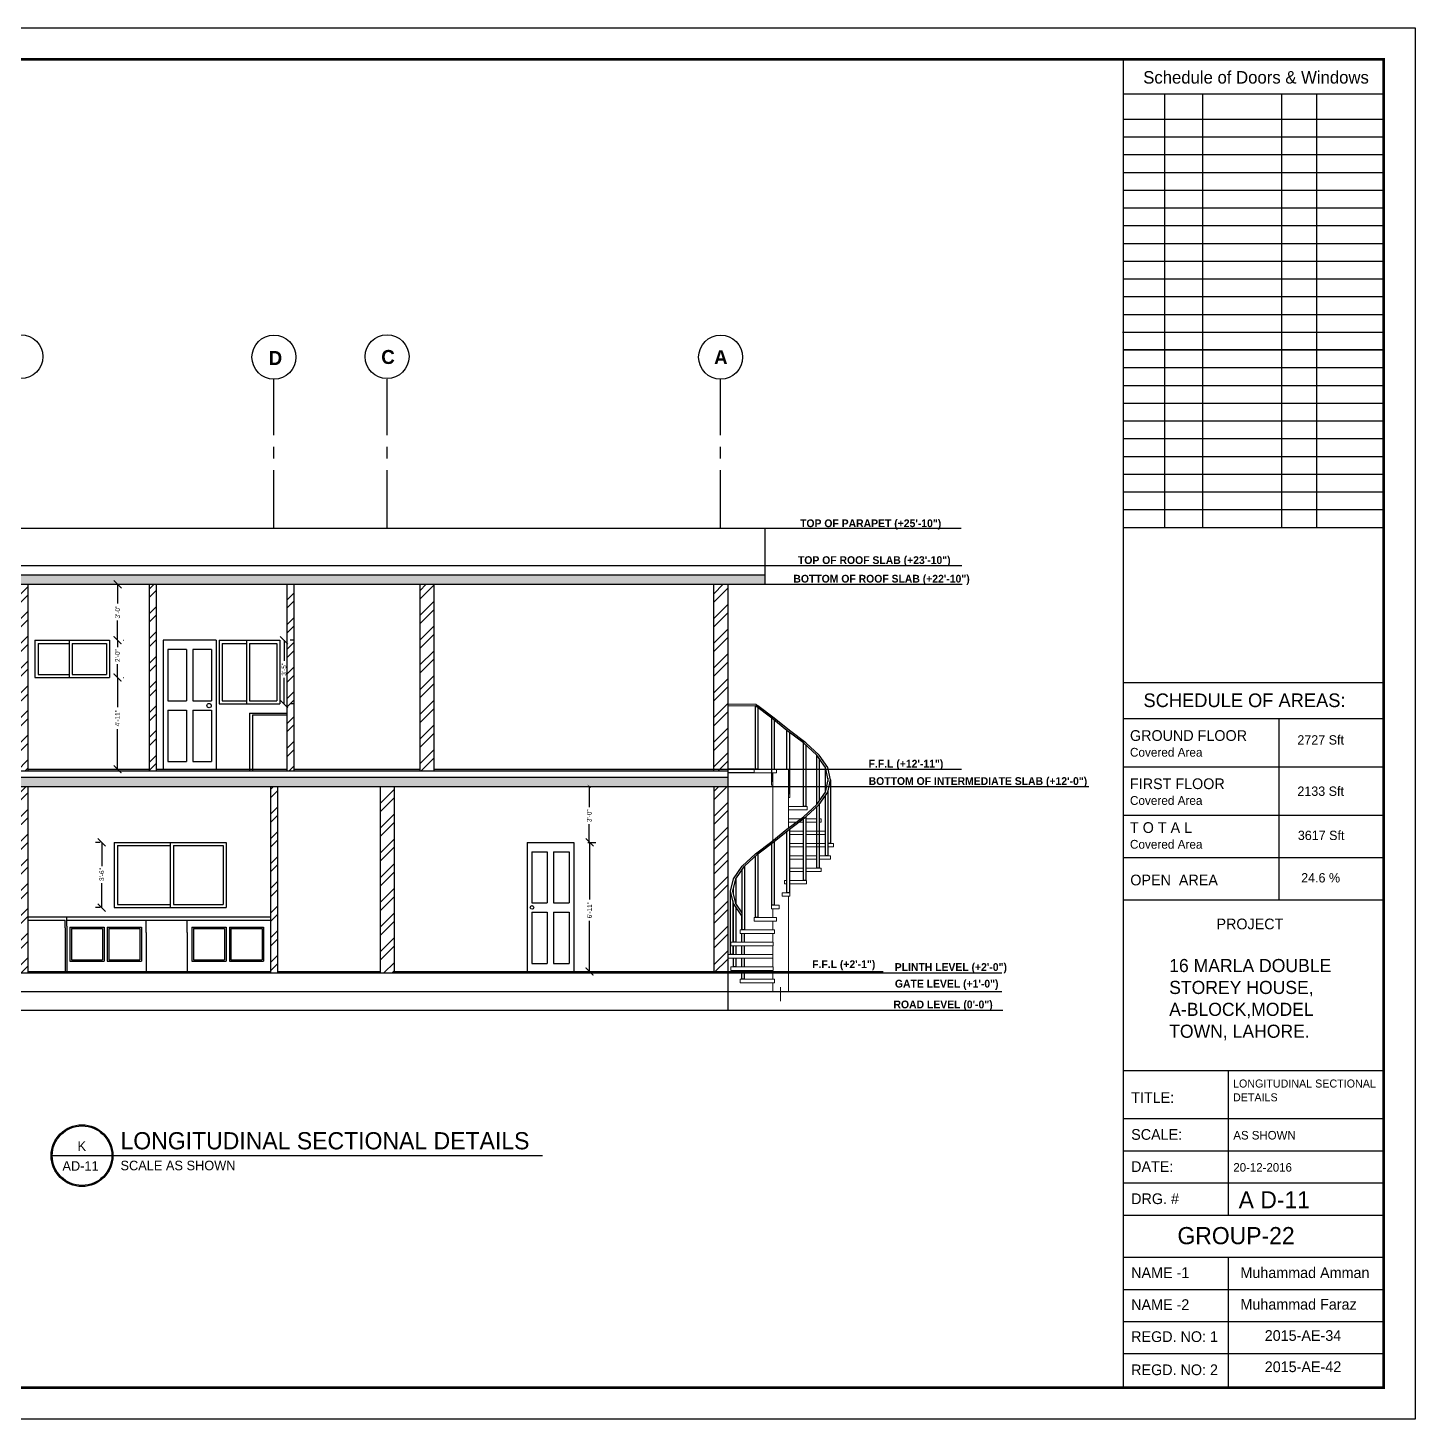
# Model space of a CAD drawing. Extents: x 10753 to 18704, y -5361 to 1140.
# Drawn here: x 13785 to 14677, y -4929 to -4034 of the extents above; entities that cross this region are included whole.
import ezdxf
from ezdxf.enums import TextEntityAlignment as Align

# ---------------------------------------------------------------- set-up
doc = ezdxf.new("R2010")
doc.units = 0
doc.header["$LTSCALE"] = 30
doc.header["$MEASUREMENT"] = 0
doc.header["$PDMODE"] = 3
doc.linetypes.add('CENTER', pattern=[2, 1.25, -0.25, 0.25, -0.25])
doc.layers.get('0').update_dxf_attribs({"linetype": 'CONTINUOUS'})
doc.layers.get('DEFPOINTS').update_dxf_attribs({"linetype": 'CONTINUOUS'})
for name, color, linetype in [('BLOCK', 7, 'CONTINUOUS'), ('DIM', 6, 'CONTINUOUS'), ('DOOR', 4, 'CONTINUOUS'), ('DW', 60, 'CONTINUOUS'), ('RAILING', 6, 'CONTINUOUS'), ('SEAL', 1, 'CONTINUOUS'), ('SLINE', 3, 'CONTINUOUS'), ('Walls Hatch', 51, 'CONTINUOUS'), ('WINDOW', 5, 'CONTINUOUS'), ('WL', 9, 'CONTINUOUS'), ('XL', 4, 'CENTER')]:
    doc.layers.add(name, color=color, linetype=linetype)
doc.layers.add('ELEVATION WALL', color=21, linetype='CONTINUOUS', lineweight=13)
doc.layers.add('STAIR', color=55, linetype='CONTINUOUS', lineweight=13)
doc.styles.add('EE', font='eurr____.ttf')
doc.styles.add('ROMAND', font='stylu.ttf', dxfattribs={"height": 2})
doc.styles.add('SEAL TEXT', font='stylu.ttf', dxfattribs={"height": 6})
doc.styles.add('SMALL-DIM', font='stylu.ttf', dxfattribs={"height": 2})
doc.styles.get("Standard").update_dxf_attribs({"font": 'stylu.ttf', "height": 3})
doc.styles.add('Work Dim', font='stylu.ttf', dxfattribs={"height": 4})
doc.dimstyles.new('D1', dxfattribs={"dimtxt": 6, "dimasz": 5, "dimexe": 1, "dimexo": 2, "dimgap": 1, "dimtad": 1, "dimdec": 4, "dimzin": 3, "dimdsep": 46, "dimlunit": 4, "dimtxsty": 'Standard', "dimcen": 3, "dimclrd": 7, "dimclre": 7, "dimclrt": 2, "dimadec": 0, "dimazin": 0, "dimtfac": 1, "dimtdec": 4, "dimtofl": 0, "dimtmove": 2, "dimatfit": 3, "dimfxl": 1, "dimfrac": 2, "dimtolj": 1, "dimtzin": 1, "dimarcsym": 0})
pattern_1 = [(50, (0, 0), (14.345204, -1.255043), [1.5, -16.5]), (355, (0, 0), (-2.775027, 15.043843), [1.2, -13.2]), (100.45144, (1.195, -0.105), (11.570177, 13.7888), [1.274804, -14.022842]), (46.1842, (0, 4), (21.344827, -3.310386), [2.25, -24.75]), (96.63564, (1.779, 3.724), (18.69324, 19.482372), [1.912207, -21.034275]), (351.18416, (0, 4), (18.69324, 19.482372), [1.8, -19.8]), (21, (2, 3), (11.938141, -8.052378), [1.5, -16.5]), (326, (2, 3), (4.866307, 14.503001), [1.2, -13.2]), (71.45144, (2.995, 2.329), (16.804448, 6.450623), [1.274804, -14.022842]), (37.5, (0, 0), (0.2431971, 6.657877), [0, -13.04, 0, -13.4, 0, -13.25]), (7.5, (0, 0), (5.2613907, 7.8882342), [0, -7.64, 0, -12.74, 0, -5.05]), (327.5, (-4.46, 0), (10.6764487, -0.4510974), [0, -5, 0, -15.6, 0, -20.7]), (317.5, (-6.46, 0), (11.6637234, 2.0020996), [0, -6.5, 0, -10.36, 0, -14.7])]

# ---------------------------------------------------------------- blocks, each defined once
blk = doc.blocks.new('_ArchTick')
at = {"color": 0, "linetype": 'ByBlock', "const_width": 0.15}
blk.add_lwpolyline([(-0.5, -0.5), (0.5, 0.5)], dxfattribs=at)
blk = doc.blocks.new('*D657')
at = {"layer": 'DEFPOINTS', "color": 0, "transparency": 16777216}
for p in [(13832.75, -4558.27), (13840.79, -4558.27), (13840.79, -4600.27)]:
    blk.add_point(p, dxfattribs=at)
at = {"layer": 'WINDOW', "color": 7, "lineweight": -2, "transparency": 16777216}
for p, q in [((13831.79, -4558.27), (13828.75, -4558.27)), ((13831.79, -4600.27), (13828.75, -4600.27))]:
    blk.add_line(p, q, dxfattribs=at)
at = {"layer": 'WINDOW', "color": 40, "lineweight": -2, "transparency": 16777216}
for p, q in [((13832.75, -4558.27), (13832.75, -4573.49)), ((13832.75, -4600.27), (13832.75, -4584.47))]:
    blk.add_line(p, q, dxfattribs=at)
at = {"layer": 'WINDOW', "color": 40, "lineweight": -2, "transparency": 16777216, "xscale": 5, "yscale": 5, "zscale": 5}
for p, rotation in [((13832.75, -4558.27), 90), ((13832.75, -4600.27), 270)]:
    blk.add_blockref('_ArchTick', p, dxfattribs=dict(at, rotation=rotation))
at = {"layer": 'WINDOW', "color": 40, "transparency": 16777216, "insert": (13832.75, -4578.98), "char_height": 3, "attachment_point": 5, "rotation": 90}
blk.add_mtext('\\A1;3\'-6"', dxfattribs=at)
blk = doc.blocks.new('*D660')
at = {"layer": 'DEFPOINTS', "color": 0, "transparency": 16777216}
for p in [(13837.79, -4428.27), (13842.89, -4428.27), (13837.79, -4452.27)]:
    blk.add_point(p, dxfattribs=at)
at = {"layer": 'WINDOW', "color": 40, "lineweight": -2, "transparency": 16777216}
for p, q in [((13842.89, -4428.27), (13842.89, -4432.77)), ((13842.89, -4452.27), (13842.89, -4443.56))]:
    blk.add_line(p, q, dxfattribs=at)
at = {"layer": 'WINDOW', "color": 7, "lineweight": -2, "transparency": 16777216}
for p, q in [((13846.79, -4428.27), (13846.89, -4428.27)), ((13846.79, -4452.27), (13846.89, -4452.27))]:
    blk.add_line(p, q, dxfattribs=at)
at = {"layer": 'WINDOW', "color": 40, "lineweight": -2, "transparency": 16777216, "xscale": 5, "yscale": 5, "zscale": 5}
for p, rotation in [((13842.89, -4428.27), 90), ((13842.89, -4452.27), 270)]:
    blk.add_blockref('_ArchTick', p, dxfattribs=dict(at, rotation=rotation))
at = {"layer": 'WINDOW', "color": 40, "transparency": 16777216, "insert": (13842.89, -4438.16), "char_height": 3, "attachment_point": 5, "rotation": 90}
blk.add_mtext('\\A1;2\'-0"', dxfattribs=at)
blk = doc.blocks.new('*D661')
at = {"layer": 'DEFPOINTS', "color": 0, "transparency": 16777216}
for p in [(13947.29, -4428.27), (13947.29, -4469.27), (13949.97, -4469.27)]:
    blk.add_point(p, dxfattribs=at)
at = {"layer": 'WINDOW', "color": 40, "lineweight": -2, "transparency": 16777216}
for p, q in [((13949.97, -4428.27), (13949.97, -4441.48)), ((13949.97, -4469.27), (13949.97, -4452.46))]:
    blk.add_line(p, q, dxfattribs=at)
at = {"layer": 'WINDOW', "color": 7, "lineweight": -2, "transparency": 16777216}
for p, q in [((13956.29, -4428.27), (13953.97, -4428.27)), ((13956.29, -4469.27), (13953.97, -4469.27))]:
    blk.add_line(p, q, dxfattribs=at)
at = {"layer": 'WINDOW', "color": 40, "lineweight": -2, "transparency": 16777216, "xscale": 5, "yscale": 5, "zscale": 5}
for p, rotation in [((13949.97, -4428.27), 90), ((13949.97, -4469.27), 270)]:
    blk.add_blockref('_ArchTick', p, dxfattribs=dict(at, rotation=rotation))
at = {"layer": 'WINDOW', "color": 40, "transparency": 16777216, "insert": (13949.97, -4446.97), "char_height": 3, "attachment_point": 5, "rotation": 90}
blk.add_mtext('\\A1;3\'-5"', dxfattribs=at)
blk = doc.blocks.new('*D662')
at = {"layer": 'DEFPOINTS', "color": 0, "transparency": 16777216}
for p in [(14136.29, -4558.27), (14136.29, -4641.27), (14146.45, -4641.27)]:
    blk.add_point(p, dxfattribs=at)
at = {"layer": 'DOOR', "color": 7, "lineweight": -2, "transparency": 16777216}
for p, q in [((14145.29, -4558.27), (14150.45, -4558.27)), ((14145.29, -4641.27), (14150.45, -4641.27))]:
    blk.add_line(p, q, dxfattribs=at)
at = {"layer": 'DOOR', "color": 40, "lineweight": -2, "transparency": 16777216}
for p, q in [((14146.45, -4558.27), (14146.45, -4594.94)), ((14146.45, -4641.27), (14146.45, -4608.83))]:
    blk.add_line(p, q, dxfattribs=at)
at = {"layer": 'DOOR', "color": 40, "lineweight": -2, "transparency": 16777216, "xscale": 5, "yscale": 5, "zscale": 5}
for p, rotation in [((14146.45, -4558.27), 90), ((14146.45, -4641.27), 270)]:
    blk.add_blockref('_ArchTick', p, dxfattribs=dict(at, rotation=rotation))
at = {"layer": 'DOOR', "color": 40, "transparency": 16777216, "insert": (14146.45, -4601.88), "char_height": 3, "attachment_point": 5, "rotation": 90}
blk.add_mtext('\\A1;6\'-11"', dxfattribs=at)
blk = doc.blocks.new('24')
at = {"layer": 'ELEVATION WALL', "linetype": 'Continuous'}
blk.add_line((-21750.57, -10377.11), (-21750.57, -10385.08), dxfattribs=at)
at = {"layer": 'RAILING', "linetype": 'Continuous'}
for points in [[(-21772.6, -10336.61), (-21777.35, -10329.61), (-21779.07, -10322.61), (-21777.35, -10315.61), (-21772.4, -10308.61), (-21764.82, -10301.61), (-21755.52, -10294.61), (-21746.97, -10287.61), (-21737.67, -10280.61), (-21730.08, -10273.61), (-21725.13, -10266.61), (-21723.57, -10259.61), (-21725.13, -10252.61), (-21730.08, -10245.61), (-21737.67, -10238.61), (-21746.97, -10231.61), (-21755.52, -10224.61), (-21764.82, -10217.61)], [(-21772.4, -10334.92), (-21776, -10329.61), (-21777.72, -10322.61), (-21776, -10315.61), (-21771.05, -10308.61), (-21763.47, -10301.61), (-21754.17, -10294.61), (-21745.62, -10287.61), (-21736.32, -10280.61), (-21728.74, -10273.61), (-21723.79, -10266.61), (-21722.22, -10259.61), (-21723.79, -10252.61), (-21728.74, -10245.61), (-21736.32, -10238.61), (-21745.62, -10231.61), (-21754.17, -10224.61), (-21763.47, -10217.61)], [(-21763.47, -10218.63), (-21763.47, -10253.61), (-21764.82, -10253.61), (-21764.82, -10217.61), (-21763.47, -10217.61)], [(-21755.07, -10260.61), (-21755.52, -10260.61), (-21755.52, -10224.61)], [(-21754.17, -10225.71), (-21754.17, -10253.61)], [(-21746.97, -10253.61), (-21746.97, -10231.61)], [(-21745.62, -10232.63), (-21745.62, -10267.61), (-21746.07, -10267.61)], [(-21736.32, -10239.86), (-21736.32, -10274.61), (-21737.67, -10274.61), (-21737.67, -10238.61)], [(-21730.08, -10273.61), (-21730.08, -10245.61)], [(-21728.74, -10247.52), (-21728.74, -10271.7)], [(-21725.13, -10266.61), (-21725.13, -10252.61)], [(-21723.79, -10258.63), (-21723.79, -10260.59)], [(-21723.79, -10266.61), (-21723.79, -10302.61), (-21725.13, -10302.61), (-21725.13, -10268.52)], [(-21723.79, -10266.61), (-21723.79, -10288.61)], [(-21722.22, -10259.61), (-21722.22, -10295.61), (-21723.57, -10295.61), (-21723.57, -10265.63)], [(-21728.74, -10273.61), (-21728.74, -10309.61), (-21730.08, -10309.61), (-21730.08, -10274.86)], [(-21730.08, -10281.61), (-21730.08, -10274.86)], [(-21728.74, -10273.61), (-21728.74, -10281.61)], [(-21725.13, -10288.61), (-21725.13, -10268.52)], [(-21736.32, -10280.61), (-21736.32, -10316.61), (-21737.67, -10316.61), (-21737.67, -10281.61)], [(-21745.62, -10287.61), (-21745.62, -10323.61), (-21746.97, -10323.61), (-21746.97, -10288.71)], [(-21754.17, -10294.61), (-21754.17, -10330.61), (-21755.52, -10330.61), (-21755.52, -10295.63)], [(-21763.47, -10301.61), (-21763.47, -10337.61), (-21764.82, -10337.61), (-21764.82, -10302.86)], [(-21771.05, -10308.61), (-21771.05, -10344.61), (-21772.4, -10344.61), (-21772.4, -10310.52)], [(-21777.35, -10324.12), (-21777.35, -10321.1)], [(-21776, -10315.61), (-21776, -10329.61)], [(-21777.72, -10353.61), (-21777.72, -10358.61), (-21779.07, -10358.61), (-21779.07, -10322.61)], [(-21777.72, -10328.1), (-21777.72, -10351.61)], [(-21776, -10331.6), (-21776, -10351.61), (-21777.35, -10351.61), (-21777.35, -10329.61)], [(-21777.35, -10351.61), (-21777.35, -10329.61)], [(-21776, -10331.6), (-21776, -10351.61)], [(-21772.6, -10344.61), (-21772.6, -10336.61), (-21772.4, -10336.61)], [(-21777.35, -10358.61), (-21777.35, -10353.61)], [(-21776, -10353.61), (-21776, -10358.61)], [(-21772.6, -10351.61), (-21772.6, -10346.61)], [(-21772.6, -10358.61), (-21772.6, -10353.61)], [(-21771.25, -10346.61), (-21771.25, -10351.61)], [(-21771.25, -10353.61), (-21771.25, -10358.61)], [(-21776, -10360.61), (-21776, -10365.61), (-21777.35, -10365.61), (-21777.35, -10360.61)], [(-21772.6, -10365.61), (-21772.6, -10360.61)], [(-21771.25, -10360.61), (-21771.25, -10365.61)], [(-21771.25, -10367.61), (-21771.25, -10372.61), (-21772.6, -10372.61), (-21772.6, -10367.61)]]:
    blk.add_lwpolyline(points, dxfattribs=at)
at = {"layer": 'STAIR', "linetype": 'Continuous'}
for p, q in [((-21765.57, -10255.61), (-21765.57, -10253.61)), ((-21765.57, -10253.61), (-21746.07, -10253.61)), ((-21765.57, -10255.61), (-21752.82, -10255.61)), ((-21755.07, -10294.24), (-21755.07, -10255.61)), ((-21752.82, -10255.61), (-21752.82, -10253.61)), ((-21746.07, -10286.93), (-21746.07, -10253.61)), ((-21755.78, -10262.61), (-21755.78, -10260.61)), ((-21755.78, -10260.61), (-21755.07, -10260.61)), ((-21755.78, -10262.61), (-21755.07, -10262.61)), ((-21746.07, -10267.61), (-21745.36, -10267.61)), ((-21746.07, -10269.61), (-21745.36, -10269.61)), ((-21746.07, -10274.61), (-21735.57, -10274.61)), ((-21745.36, -10269.61), (-21745.36, -10267.61)), ((-21735.57, -10276.61), (-21735.57, -10274.61)), ((-21746.07, -10276.61), (-21735.57, -10276.61)), ((-21746.07, -10281.61), (-21738.99, -10281.61)), ((-21737.67, -10281.61), (-21737.65, -10281.61)), ((-21736.32, -10281.61), (-21730.08, -10281.61)), ((-21728.74, -10281.61), (-21727.59, -10281.61)), ((-21727.59, -10283.61), (-21727.59, -10281.61)), ((-21746.07, -10283.61), (-21741.65, -10283.61)), ((-21745.62, -10288.61), (-21737.67, -10288.61)), ((-21745.62, -10290.61), (-21737.67, -10290.61)), ((-21740.3, -10283.61), (-21737.67, -10283.61)), ((-21736.32, -10283.61), (-21730.08, -10283.61)), ((-21736.32, -10288.61), (-21725.13, -10288.61)), ((-21736.32, -10290.61), (-21725.13, -10290.61)), ((-21728.74, -10283.61), (-21727.59, -10283.61)), ((-21723.79, -10288.61), (-21723.57, -10288.61)), ((-21723.79, -10290.61), (-21723.57, -10290.61)), ((-21745.62, -10295.61), (-21737.67, -10295.61)), ((-21745.62, -10297.61), (-21737.67, -10297.61)), ((-21736.32, -10295.61), (-21725.13, -10295.61)), ((-21736.32, -10297.61), (-21725.13, -10297.61)), ((-21723.79, -10295.61), (-21720.57, -10295.61)), ((-21723.79, -10297.61), (-21720.57, -10297.61)), ((-21720.57, -10297.61), (-21720.57, -10295.61)), ((-21745.62, -10302.61), (-21737.67, -10302.61)), ((-21745.62, -10304.61), (-21737.67, -10304.61)), ((-21736.32, -10302.61), (-21730.08, -10302.61)), ((-21736.32, -10304.61), (-21730.08, -10304.61)), ((-21728.74, -10302.61), (-21722.38, -10302.61)), ((-21728.74, -10304.61), (-21722.38, -10304.61)), ((-21722.38, -10304.61), (-21722.38, -10302.61)), ((-21747.12, -10311.61), (-21747.12, -10309.61)), ((-21747.12, -10309.61), (-21746.97, -10309.61)), ((-21747.12, -10311.61), (-21746.97, -10311.61)), ((-21745.62, -10309.61), (-21737.67, -10309.61)), ((-21745.62, -10311.61), (-21737.67, -10311.61)), ((-21736.32, -10309.61), (-21727.59, -10309.61)), ((-21736.32, -10311.61), (-21727.59, -10311.61)), ((-21727.59, -10309.61), (-21727.59, -10311.61)), ((-21748.32, -10316.61), (-21748.32, -10318.61)), ((-21748.32, -10316.61), (-21746.97, -10316.61)), ((-21748.32, -10318.61), (-21746.97, -10318.61)), ((-21745.62, -10316.61), (-21735.94, -10316.61)), ((-21745.62, -10318.61), (-21735.94, -10318.61)), ((-21735.94, -10316.61), (-21735.94, -10318.61)), ((-21749.79, -10325.61), (-21749.79, -10323.61)), ((-21749.79, -10323.61), (-21745.36, -10323.61)), ((-21749.79, -10325.61), (-21745.36, -10325.61)), ((-21746.07, -10379.61), (-21746.07, -10325.61)), ((-21745.36, -10323.61), (-21745.36, -10325.61)), ((-21765.57, -10339.61), (-21765.57, -10337.61)), ((-21765.57, -10337.61), (-21752.82, -10337.61)), ((-21755.78, -10332.61), (-21755.78, -10330.61)), ((-21755.78, -10330.61), (-21751.35, -10330.61)), ((-21755.78, -10332.61), (-21751.35, -10332.61)), ((-21755.07, -10337.61), (-21755.07, -10332.61)), ((-21752.82, -10339.61), (-21752.82, -10337.61)), ((-21751.35, -10332.61), (-21751.35, -10330.61)), ((-21773.55, -10346.61), (-21773.55, -10344.61)), ((-21773.55, -10344.61), (-21754.01, -10344.61)), ((-21765.57, -10339.61), (-21752.82, -10339.61)), ((-21755.07, -10344.61), (-21755.07, -10339.61)), ((-21754.01, -10346.61), (-21754.01, -10344.61)), ((-21778.76, -10353.61), (-21778.76, -10351.61)), ((-21778.76, -10353.61), (-21778.76, -10351.61)), ((-21778.76, -10351.61), (-21754.8, -10351.61)), ((-21778.76, -10353.61), (-21754.8, -10353.61)), ((-21773.55, -10346.61), (-21754.01, -10346.61)), ((-21755.07, -10351.61), (-21755.07, -10346.61)), ((-21755.07, -10358.61), (-21755.07, -10353.61)), ((-21754.8, -10353.61), (-21754.8, -10351.61)), ((-21780.56, -10358.61), (-21755.07, -10358.61)), ((-21780.56, -10360.61), (-21780.56, -10358.61)), ((-21780.56, -10360.61), (-21755.07, -10360.61)), ((-21755.07, -10365.61), (-21755.07, -10358.61)), ((-21778.76, -10365.61), (-21778.76, -10367.61)), ((-21778.76, -10365.61), (-21778.76, -10367.61)), ((-21778.76, -10365.61), (-21754.8, -10365.61)), ((-21778.76, -10367.61), (-21754.8, -10367.61)), ((-21755.07, -10372.61), (-21755.07, -10367.61)), ((-21754.8, -10367.61), (-21754.8, -10365.61)), ((-21773.55, -10372.61), (-21773.55, -10374.61)), ((-21773.55, -10372.61), (-21754.01, -10372.61)), ((-21773.55, -10374.61), (-21754.01, -10374.61)), ((-21755.07, -10379.61), (-21755.07, -10374.61)), ((-21754.01, -10374.61), (-21754.01, -10372.61)), ((-21780.56, -10379.61), (-21720.57, -10379.61))]:
    blk.add_line(p, q, dxfattribs=at)
blk = doc.blocks.new('*D933')
at = {"layer": 'DEFPOINTS', "color": 0, "transparency": 16777216}
for p in [(13837.79, -4452.27), (13837.79, -4511.27), (13842.87, -4511.27)]:
    blk.add_point(p, dxfattribs=at)
at = {"layer": 'WINDOW', "color": 40, "lineweight": -2, "transparency": 16777216}
for p, q in [((13842.87, -4452.27), (13842.87, -4471.36)), ((13842.87, -4511.27), (13842.87, -4485.42))]:
    blk.add_line(p, q, dxfattribs=at)
at = {"layer": 'WINDOW', "color": 7, "lineweight": -2, "transparency": 16777216}
for p, q in [((13846.79, -4452.27), (13846.87, -4452.27)), ((13846.79, -4511.27), (13846.87, -4511.27))]:
    blk.add_line(p, q, dxfattribs=at)
at = {"layer": 'WINDOW', "color": 40, "lineweight": -2, "transparency": 16777216, "xscale": 5, "yscale": 5, "zscale": 5}
for p, rotation in [((13842.87, -4452.27), 90), ((13842.87, -4511.27), 270)]:
    blk.add_blockref('_ArchTick', p, dxfattribs=dict(at, rotation=rotation))
at = {"layer": 'WINDOW', "color": 40, "transparency": 16777216, "insert": (13842.87, -4478.39), "char_height": 3, "attachment_point": 5, "rotation": 90}
blk.add_mtext('\\A1;4\'-11"', dxfattribs=at)
blk = doc.blocks.new('*D934')
at = {"layer": 'DEFPOINTS', "color": 0, "transparency": 16777216}
for p in [(13837.79, -4392.27), (13842.95, -4392.27), (13837.79, -4428.27)]:
    blk.add_point(p, dxfattribs=at)
at = {"layer": 'WINDOW', "color": 40, "lineweight": -2, "transparency": 16777216}
for p, q in [((13842.95, -4392.27), (13842.95, -4404.64)), ((13842.95, -4428.27), (13842.95, -4415.62))]:
    blk.add_line(p, q, dxfattribs=at)
at = {"layer": 'WINDOW', "color": 7, "lineweight": -2, "transparency": 16777216}
for p, q in [((13846.79, -4392.27), (13846.95, -4392.27)), ((13846.79, -4428.27), (13846.95, -4428.27))]:
    blk.add_line(p, q, dxfattribs=at)
at = {"layer": 'WINDOW', "color": 40, "lineweight": -2, "transparency": 16777216, "xscale": 5, "yscale": 5, "zscale": 5}
for p, rotation in [((13842.95, -4392.27), 90), ((13842.95, -4428.27), 270)]:
    blk.add_blockref('_ArchTick', p, dxfattribs=dict(at, rotation=rotation))
at = {"layer": 'WINDOW', "color": 40, "transparency": 16777216, "insert": (13842.95, -4410.13), "char_height": 3, "attachment_point": 5, "rotation": 90}
blk.add_mtext('\\A1;3\'-0"', dxfattribs=at)
blk = doc.blocks.new('*D937')
at = {"layer": 'DEFPOINTS', "color": 0, "transparency": 16777216}
for p in [(14146.28, -4522.27), (14146.45, -4522.27), (14146.45, -4558.27)]:
    blk.add_point(p, dxfattribs=at)
at = {"layer": 'Walls Hatch', "color": 4, "lineweight": -2, "transparency": 16777216}
for p, q in [((14146.28, -4522.27), (14145.78, -4522.27)), ((14146.28, -4522.27), (14146.28, -4535.67)), ((14146.28, -4558.27), (14146.28, -4546.65)), ((14146.28, -4558.27), (14145.78, -4558.27))]:
    blk.add_line(p, q, dxfattribs=at)
at = {"layer": 'Walls Hatch', "color": 4, "lineweight": -2, "transparency": 16777216, "xscale": 2, "yscale": 2, "zscale": 2}
for p, rotation in [((14146.28, -4522.27), 90), ((14146.28, -4558.27), 270)]:
    blk.add_blockref('_ArchTick', p, dxfattribs=dict(at, rotation=rotation))
at = {"layer": 'Walls Hatch', "color": 4, "transparency": 16777216, "insert": (14146.28, -4541.16), "char_height": 3, "attachment_point": 5, "rotation": 90}
blk.add_mtext('\\A1;3\'-0"', dxfattribs=at)

msp = doc.modelspace()

# ---------------------------------------------------------------- hatches: boundary and pattern name
at = {"layer": 'DW'}
h = msp.add_hatch(dxfattribs=at)
h.set_pattern_fill('ANSI32', color=60, scale=30)
h.set_pattern_definition([(45, (-7515.871, -5203.106), (-7.954951, 7.954951), []), (45, (-7510.568, -5203.106), (-7.954951, 7.954951), [])])
h.paths.add_polyline_path([(13585.79281, -4522.26816), (13576.79281, -4522.26816), (13576.79281, -4642.26816), (13585.79281, -4642.26816)])
h.paths.add_polyline_path([(13585.79281, -4392.26816), (13576.79281, -4392.26816), (13576.79281, -4512.26816), (13585.79281, -4512.26816)])
h.paths.add_polyline_path([(13632.29281, -4392.26816), (13627.79281, -4392.26816), (13627.79281, -4512.26816), (13632.29281, -4512.26816)])
h.paths.add_polyline_path([(13785.29281, -4392.26816), (13776.29281, -4392.26816), (13776.29281, -4512.26816), (13785.29281, -4512.26816)])
h.paths.add_polyline_path([(13867.79281, -4392.26816), (13863.29281, -4392.26816), (13863.29281, -4512.26816), (13867.79281, -4512.26816)])
h.paths.add_polyline_path([(13956.29281, -4392.26816), (13951.79281, -4392.26816), (13951.79281, -4512.26816), (13956.29281, -4512.26816)])
h.paths.add_polyline_path([(14046.29281, -4392.26816), (14037.29281, -4392.26816), (14037.29281, -4512.26816), (14046.29281, -4512.26816)])
h.paths.add_polyline_path([(13785.29281, -4522.26816), (13776.29281, -4522.26816), (13776.29281, -4642.26816), (13785.29281, -4642.26816)])
h.paths.add_polyline_path([(13627.79281, -4642.26816), (13632.29281, -4642.26816), (13632.29281, -4522.26816), (13627.79281, -4522.26816)])
h.paths.add_polyline_path([(13945.79281, -4522.26816), (13941.29281, -4522.26816), (13941.29281, -4642.26816), (13945.79281, -4642.26816)])
h.paths.add_polyline_path([(14011.79281, -4642.26816), (14020.79281, -4642.26816), (14020.79281, -4522.26816), (14011.79281, -4522.26816)])
h.paths.add_polyline_path([(14226.29281, -4642.26816), (14235.29281, -4642.26816), (14235.29281, -4522.26816), (14226.29281, -4522.26816)])
h.paths.add_polyline_path([(14226.29281, -4512.26816), (14235.29281, -4512.26816), (14235.29281, -4392.26816), (14226.29281, -4392.26816)])
h.paths.add_polyline_path([(13384.79281, -4512.26816), (13386.79281, -4512.26816), (13386.79281, -4488.26816), (13384.79281, -4488.26816)])
h = msp.add_hatch(dxfattribs=at)
h.set_pattern_fill('AR-CONC', color=253, scale=2)
h.set_pattern_definition(pattern_1)
h.paths.add_polyline_path([(14259.29281, -4386.26816), (13552.79281, -4386.26816), (13552.79281, -4392.26816), (13576.79281, -4392.26816), (13585.79281, -4392.26816), (14037.29281, -4392.26816), (14046.29281, -4392.26816), (14235.29281, -4392.26816), (14259.29281, -4392.26816)])
h = msp.add_hatch(dxfattribs=at)
h.set_pattern_fill('AR-CONC', color=253, scale=2)
h.set_pattern_definition(pattern_1)
h.paths.add_polyline_path([(14235.29281, -4516.26816), (13632.29281, -4516.26816), (13492.4332, -4516.26816), (13384.79281, -4516.26816), (13384.79281, -4522.26816), (13408.79281, -4522.26816), (13413.29281, -4522.26816), (13576.79281, -4522.26816), (13585.79281, -4522.26816), (13627.79281, -4522.26816), (13632.29281, -4522.26816), (13776.29281, -4522.26816), (13785.29281, -4522.26816), (14011.79281, -4522.26816), (14020.79281, -4522.26816), (14226.29281, -4522.26816), (14235.29281, -4522.26816)])
h = msp.add_hatch(color=60, dxfattribs=at)
h.dxf.hatch_style = 1
h.paths.add_polyline_path([(13413.29281, -4511.26816), (13386.79281, -4511.26816), (13386.79281, -4512.26816), (13408.79281, -4512.26816), (13413.29281, -4512.26816), (13576.79281, -4512.26816), (13576.79281, -4511.26816)])
h.paths.add_polyline_path([(13585.79281, -4512.26816), (13627.79281, -4512.26816), (13627.79281, -4511.26816), (13585.79281, -4511.26816)])
h.paths.add_polyline_path([(13632.29281, -4512.26816), (13776.29281, -4512.26816), (13776.29281, -4511.26816), (13632.29281, -4511.26816)])
h.paths.add_polyline_path([(13785.29281, -4512.26816), (13863.29281, -4512.26816), (13863.29281, -4511.26816), (13785.29281, -4511.26816)])
h.paths.add_polyline_path([(13867.79281, -4512.26816), (13951.79281, -4512.26816), (13951.79281, -4511.26816), (13867.79281, -4511.26816)])
h.paths.add_polyline_path([(13956.29281, -4512.26816), (14037.29281, -4512.26816), (14037.29281, -4511.26816), (13956.29281, -4511.26816)])
h.paths.add_polyline_path([(14046.29281, -4512.26816), (14226.29281, -4512.26816), (14226.29281, -4511.26816), (14046.29281, -4511.26816)])
h.paths.add_polyline_path([(14020.79281, -4641.26816), (14020.79281, -4642.26816), (14226.29281, -4642.26816), (14226.29281, -4641.26816)])
h.paths.add_polyline_path([(13945.79281, -4642.26816), (14011.79281, -4642.26816), (14011.79281, -4641.26816), (13945.79281, -4641.26816)])
h.paths.add_polyline_path([(13785.29281, -4642.26816), (13941.29281, -4642.26816), (13941.29281, -4641.26816), (13785.29281, -4641.26816)])
h.paths.add_polyline_path([(13632.29281, -4642.26816), (13776.29281, -4642.26816), (13776.29281, -4641.26816), (13632.29281, -4641.26816)])
h.paths.add_polyline_path([(13585.79281, -4642.26816), (13627.79281, -4642.26816), (13627.79281, -4641.26816), (13585.79281, -4641.26816)])

# ---------------------------------------------------------------- linework, layer by layer
at = {"layer": 'BLOCK'}
for p, q in [((14252.31319, -4511.26816), (14235.29281, -4511.26816)), ((14252.31319, -4513.53801), (14235.29281, -4513.53801)), ((14286.36424, -4511.26816), (14303.38462, -4511.26816))]:
    msp.add_line(p, q, dxfattribs=at)
at = {"layer": 'DIM'}
for p, q in [((14259.29281, -4356.26816), (14385.53873, -4356.26816)), ((14259.29281, -4380.26816), (14385.80373, -4380.26816)), ((14259.29281, -4392.26816), (14386.06873, -4392.26816)), ((14226.29281, -4511.26816), (14385.66776, -4511.26816)), ((14235.29281, -4522.26816), (14372.77137, -4522.26816)), ((14372.77137, -4522.26816), (14467.46807, -4522.26816)), ((14226.29281, -4641.26816), (14335.37442, -4641.26816)), ((14235.29281, -4642.26816), (14411.60646, -4642.26816)), ((14235.82114, -4654.26967), (14411.60646, -4654.26967)), ((14235.29281, -4666.26816), (14412.2253, -4666.26816))]:
    msp.add_line(p, q, dxfattribs=at)
at = {"layer": 'DIM', "color": 253}
for p, q in [((13872.29281, -4428.26816), (13872.29281, -4511.26816)), ((13906.29281, -4428.26816), (13872.29281, -4428.26816)), ((13906.29281, -4428.26816), (13906.29281, -4476.57705)), ((13875.29281, -4434.26816), (13875.29281, -4467.26816)), ((13887.29281, -4434.26816), (13875.29281, -4434.26816)), ((13887.29281, -4434.26816), (13887.29281, -4467.26816)), ((13903.29281, -4434.26816), (13891.29281, -4434.26816)), ((13891.29281, -4434.26816), (13891.29281, -4467.26816)), ((13903.29281, -4434.26816), (13903.29281, -4467.26816)), ((13875.29281, -4467.26816), (13887.29281, -4467.26816)), ((13875.29281, -4473.26816), (13875.29281, -4506.26816)), ((13875.29281, -4473.26816), (13887.29281, -4473.26816)), ((13887.29281, -4473.26816), (13887.29281, -4506.26816)), ((13891.29281, -4467.26816), (13903.29281, -4467.26816)), ((13891.29281, -4473.26816), (13891.29281, -4506.26816)), ((13891.29281, -4473.26816), (13903.29281, -4473.26816)), ((13903.29281, -4476.57705), (13903.29281, -4506.26816)), ((13906.29281, -4476.57705), (13906.29281, -4511.26816)), ((13875.29281, -4506.26816), (13887.29281, -4506.26816)), ((13891.29281, -4506.26816), (13903.29281, -4506.26816))]:
    msp.add_line(p, q, dxfattribs=at)
msp.add_circle((13901.80887, -4470.2795), 1.40204, dxfattribs=at)
at = {"layer": 'DOOR'}
for p, q in [((14106.29281, -4558.26816), (14106.29281, -4641.26816)), ((14106.29281, -4558.26816), (14136.29281, -4558.26816)), ((14109.29281, -4564.26816), (14109.29281, -4597.26816)), ((14109.29281, -4564.26816), (14119.29281, -4564.26816)), ((14119.29281, -4564.26816), (14119.29281, -4597.26816)), ((14123.29281, -4564.26816), (14133.29281, -4564.26816)), ((14123.29281, -4564.26816), (14123.29281, -4597.26816)), ((14133.29281, -4564.26816), (14133.29281, -4597.26816)), ((14136.29281, -4558.26816), (14136.29281, -4641.26816)), ((14109.29281, -4597.26816), (14119.29281, -4597.26816)), ((14123.29281, -4597.26816), (14133.29281, -4597.26816)), ((14109.29281, -4603.26816), (14109.29281, -4636.26816)), ((14109.29281, -4603.26816), (14119.29281, -4603.26816)), ((14119.29281, -4603.26816), (14119.29281, -4636.26816)), ((14123.29281, -4603.26816), (14123.29281, -4636.26816)), ((14123.29281, -4603.26816), (14133.29281, -4603.26816)), ((14133.29281, -4603.26816), (14133.29281, -4636.26816)), ((14109.29281, -4636.26816), (14119.29281, -4636.26816)), ((14123.29281, -4636.26816), (14133.29281, -4636.26816))]:
    msp.add_line(p, q, dxfattribs=at)
at = {"layer": 'DOOR', "color": 3}
for centre in [(13780.73906, -4245.84936), (13943.48906, -4246.16294), (14016.23906, -4245.84936), (14230.73906, -4246.16294)]:
    msp.add_circle(centre, 14.14027, dxfattribs=at)
at = {"layer": 'DOOR'}
msp.add_circle((14109.46134, -4600.10061), 1.1768, dxfattribs=at)
at = {"layer": 'DW', "color": 60}
for p, q in [((13552.79281, -4356.26816), (14259.29281, -4356.26816)), ((13785.29281, -4392.26816), (13785.29281, -4512.26816)), ((14037.29281, -4392.26816), (14037.29281, -4512.26816)), ((14046.29281, -4392.26816), (14046.29281, -4512.26816)), ((14226.29281, -4512.26816), (14226.29281, -4392.26816)), ((14235.29281, -4392.26816), (14235.29281, -4666.26816)), ((14235.29281, -4392.26816), (14235.29281, -4666.26816)), ((13413.29281, -4512.26816), (14226.29281, -4512.26816)), ((13632.29281, -4516.26816), (14235.29281, -4516.26816)), ((13785.29281, -4511.26816), (13863.29281, -4511.26816)), ((13956.29281, -4511.26816), (14037.29281, -4511.26816)), ((14046.29281, -4511.26816), (14226.29281, -4511.26816)), ((13785.29281, -4522.26816), (14011.79281, -4522.26816)), ((14011.79281, -4522.26816), (14011.79281, -4642.26816)), ((14011.79281, -4522.26816), (14020.79281, -4522.26816)), ((14020.79281, -4522.26816), (14226.29281, -4522.26816)), ((14020.79281, -4522.26816), (14020.79281, -4642.26816)), ((14226.29281, -4522.26816), (14226.29281, -4642.26816))]:
    msp.add_line(p, q, dxfattribs=at)
at = {"layer": 'DW'}
for p, q in [((14259.29281, -4392.26816), (14259.29281, -4356.26816)), ((13576.79281, -4380.26816), (14235.29281, -4380.26816)), ((14235.29281, -4380.26816), (14259.29281, -4380.26816)), ((13552.79281, -4386.26816), (14259.29281, -4386.26816)), ((13585.79281, -4392.26816), (14037.29281, -4392.26816)), ((13863.29281, -4392.26816), (13863.29281, -4512.26816)), ((13867.79281, -4392.26816), (13867.79281, -4512.26816)), ((13951.79281, -4392.26816), (13951.79281, -4512.26816)), ((13956.29281, -4392.26816), (13956.29281, -4512.26816)), ((14037.29281, -4392.26816), (14046.29281, -4392.26816)), ((14046.29281, -4392.26816), (14235.29281, -4392.26816)), ((14235.29281, -4392.26816), (14259.29281, -4392.26816)), ((13867.79281, -4511.26816), (13951.79281, -4511.26816)), ((13776.29281, -4522.26816), (13785.29281, -4522.26816)), ((13785.29281, -4522.26816), (13785.29281, -4642.26816)), ((13941.29281, -4522.26816), (13941.29281, -4642.26816)), ((13945.79281, -4522.26816), (13945.79281, -4642.26816)), ((13576.79281, -4642.26816), (14235.29281, -4642.26816)), ((13785.29281, -4641.26816), (13941.29281, -4641.26816)), ((13945.79281, -4641.26816), (14011.79281, -4641.26816)), ((14020.79281, -4641.26816), (14226.29281, -4641.26816)), ((13423.79153, -4654.26816), (14235.29281, -4654.26816)), ((13413.29281, -4666.26816), (14235.29281, -4666.26816))]:
    msp.add_line(p, q, dxfattribs=at)
at = {"layer": 'DW', "color": 253}
for p, q in [((13903.29281, -4473.26816), (13903.29281, -4476.57705)), ((13927.79281, -4475.26816), (13951.79281, -4475.26816)), ((13927.79281, -4475.26816), (13927.79281, -4512.26816)), ((13929.79281, -4476.26816), (13951.79281, -4476.26816)), ((13929.79281, -4476.26816), (13929.79281, -4512.26816)), ((14226.29281, -4512.26816), (14235.29281, -4512.26816)), ((14226.29281, -4522.26816), (14235.29281, -4522.26816)), ((13785.29281, -4606.26816), (13941.29281, -4606.26816)), ((13785.29281, -4608.26816), (13809.29281, -4608.26816)), ((13809.29281, -4613.26816), (13809.29281, -4608.26816)), ((13810.29281, -4612.26816), (13810.29281, -4606.26816)), ((13810.29281, -4608.26816), (13941.29281, -4608.26816)), ((13840.79281, -4606.26816), (13912.79281, -4606.26816)), ((13861.29281, -4612.26816), (13861.29281, -4608.26816)), ((13887.76654, -4612.26816), (13887.76654, -4608.26816)), ((13809.29281, -4613.26816), (13809.29281, -4641.26816)), ((13810.29281, -4612.26816), (13810.29281, -4641.26816)), ((13812.29281, -4612.76379), (13834.29281, -4612.76379)), ((13812.29281, -4612.76379), (13812.29281, -4634.76379)), ((13813.29281, -4613.76379), (13833.29281, -4613.76379)), ((13813.29281, -4613.76379), (13813.29281, -4633.76379)), ((13833.29281, -4613.76379), (13833.29281, -4633.76379)), ((13834.29281, -4612.76379), (13834.29281, -4634.76379)), ((13836.29281, -4612.76379), (13858.29281, -4612.76379)), ((13836.29281, -4612.76379), (13836.29281, -4634.76379)), ((13837.29281, -4613.76379), (13857.29281, -4613.76379)), ((13837.29281, -4613.76379), (13837.29281, -4633.76379)), ((13857.29281, -4613.76379), (13857.29281, -4633.76379)), ((13858.29281, -4612.76379), (13858.29281, -4634.76379)), ((13861.29281, -4616.26816), (13861.29281, -4612.26816)), ((13861.29281, -4616.26816), (13861.29281, -4638.26816)), ((13887.76654, -4616.26816), (13887.76654, -4612.26816)), ((13887.76654, -4616.26816), (13887.76654, -4638.26816)), ((13890.76654, -4612.76379), (13912.76654, -4612.76379)), ((13890.76654, -4612.76379), (13890.76654, -4634.76379)), ((13891.76654, -4613.76379), (13911.76654, -4613.76379)), ((13891.76654, -4613.76379), (13891.76654, -4633.76379)), ((13911.76654, -4613.76379), (13911.76654, -4633.76379)), ((13912.76654, -4612.76379), (13912.76654, -4634.76379)), ((13914.86433, -4612.76379), (13936.86433, -4612.76379)), ((13914.86433, -4612.76379), (13914.86433, -4634.76379)), ((13915.86433, -4613.76379), (13935.86433, -4613.76379)), ((13915.86433, -4613.76379), (13915.86433, -4633.76379)), ((13935.86433, -4613.76379), (13935.86433, -4633.76379)), ((13936.86433, -4612.76379), (13936.86433, -4634.76379)), ((13812.29281, -4634.76379), (13834.29281, -4634.76379)), ((13813.29281, -4633.76379), (13833.29281, -4633.76379)), ((13836.29281, -4634.76379), (13858.29281, -4634.76379)), ((13837.29281, -4633.76379), (13857.29281, -4633.76379)), ((13890.76654, -4634.76379), (13912.76654, -4634.76379)), ((13891.76654, -4633.76379), (13911.76654, -4633.76379)), ((13914.86433, -4634.76379), (13936.86433, -4634.76379)), ((13915.86433, -4633.76379), (13935.86433, -4633.76379)), ((13861.29281, -4638.26816), (13861.29281, -4641.26816)), ((13887.76654, -4638.26816), (13887.76654, -4641.26816))]:
    msp.add_line(p, q, dxfattribs=at)
at = {"layer": 'ELEVATION WALL', "linetype": 'Continuous'}
for p, q in [((14253.36622, -4469.41102), (14235.29281, -4469.41102)), ((14253.16438, -4470.41102), (14235.29281, -4470.41102)), ((14254.69494, -4470.41102), (14253.36622, -4469.41102))]:
    msp.add_line(p, q, dxfattribs=at)
at = {"layer": 'SEAL', "color": 1}
for p, q in [((14489.59341, -4054.66739), (14489.59341, -4908.96045)), ((14657.05427, -4054.66739), (14489.59341, -4054.66739)), ((14657.05427, -4054.66739), (14489.59341, -4054.66739)), ((14489.59341, -4076.79766), (14657.05427, -4076.79766)), ((14516.23491, -4076.79766), (14516.23491, -4355.66611)), ((14540.62351, -4076.79766), (14540.62351, -4355.66611)), ((14591.4619, -4076.79766), (14591.4619, -4355.66611)), ((14614.04788, -4076.79766), (14614.04788, -4355.66611)), ((14489.59341, -4093.05704), (14657.05427, -4093.05704)), ((14489.59341, -4104.47482), (14657.05427, -4104.47482)), ((14489.59341, -4115.89261), (14657.05427, -4115.89261)), ((14489.59341, -4127.31039), (14657.05427, -4127.31039)), ((14489.59341, -4138.72818), (14657.05427, -4138.72818)), ((14489.59341, -4150.14596), (14657.05427, -4150.14596)), ((14489.59341, -4161.56375), (14657.05427, -4161.56375)), ((14489.59341, -4172.98154), (14657.05427, -4172.98154)), ((14489.59341, -4184.39932), (14657.05427, -4184.39932)), ((14489.59341, -4195.81711), (14657.05427, -4195.81711)), ((14489.59341, -4207.23489), (14657.05427, -4207.23489)), ((14489.59341, -4218.65268), (14657.05427, -4218.65268)), ((14489.25598, -4230.07047), (14656.71684, -4230.07047)), ((14489.25598, -4230.07047), (14618.44079, -4230.07047)), ((14489.25598, -4230.07047), (14656.71684, -4230.07047)), ((14489.59341, -4230.07047), (14657.05427, -4230.07047)), ((14489.59341, -4230.07047), (14657.05427, -4230.07047)), ((14657.05427, -4241.48825), (14489.59341, -4241.48825)), ((14489.59341, -4241.48825), (14657.05427, -4241.48825)), ((14489.59341, -4252.90604), (14657.05427, -4252.90604)), ((14489.59341, -4264.32382), (14657.05427, -4264.32382)), ((14489.59341, -4275.74161), (14657.05427, -4275.74161)), ((14489.59341, -4287.1594), (14657.05427, -4287.1594)), ((14489.59341, -4298.57718), (14657.05427, -4298.57718)), ((14489.59341, -4309.99497), (14657.05427, -4309.99497)), ((14489.59341, -4321.41275), (14657.05427, -4321.41275)), ((14489.59341, -4332.83054), (14657.05427, -4332.83054)), ((14489.59341, -4344.24832), (14657.05427, -4344.24832)), ((14489.59341, -4355.66611), (14657.05427, -4355.66611)), ((14657.05427, -4455.64039), (14489.59341, -4455.64039)), ((14657.05427, -4478.88549), (14489.59341, -4478.88549)), ((14589.71463, -4478.88549), (14589.71463, -4595.39428)), ((14657.05427, -4509.8955), (14489.59341, -4509.8955)), ((14657.05427, -4540.90551), (14489.59341, -4540.90551)), ((14657.05427, -4568.1499), (14489.59341, -4568.1499)), ((14657.05427, -4568.1499), (14489.59341, -4568.1499)), ((14657.05427, -4595.39428), (14489.59341, -4595.39428)), ((14657.05427, -4705.18299), (14489.59341, -4705.18299)), ((14557.04711, -4705.18299), (14557.04711, -4798.20199)), ((14657.05427, -4736.193), (14489.59341, -4736.193)), ((14657.05427, -4756.86634), (14489.59341, -4756.86634)), ((14657.05427, -4777.53968), (14489.59341, -4777.53968)), ((14657.05427, -4798.20199), (14489.59341, -4798.20199)), ((14657.05427, -4798.20199), (14489.59341, -4798.20199)), ((14657.05427, -4825.35009), (14489.59341, -4825.35009)), ((14557.04711, -4825.35009), (14557.04711, -4908.04345)), ((14657.05427, -4846.02343), (14489.59341, -4846.02343)), ((14657.05427, -4866.69677), (14489.59341, -4866.69677)), ((14657.05427, -4887.37011), (14489.59341, -4887.37011))]:
    msp.add_line(p, q, dxfattribs=at)
msp.add_lwpolyline([(14677.39458, -4034.32708), (14677.39458, -4929.30076), (13344.35988, -4929.30076), (13344.35988, -4034.32708)], close=True, dxfattribs=at)
at = {"layer": 'SLINE'}
msp.add_line((13800.22704, -4759.79848), (14116.12964, -4759.79848), dxfattribs=at)
for radius in [19.84476, 19.16137]:
    msp.add_circle((13820.07181, -4759.79848), radius, dxfattribs=at)
at = {"layer": 'WINDOW'}
for p, q in [((13789.79281, -4428.26816), (13837.79281, -4428.26816)), ((13789.79281, -4428.26816), (13789.79281, -4452.26816)), ((13811.79281, -4428.26816), (13811.79281, -4452.26816)), ((13837.79281, -4428.26816), (13837.79281, -4452.26816)), ((13908.29281, -4428.26816), (13908.29281, -4469.26816)), ((13908.29281, -4428.26816), (13947.29281, -4428.26816)), ((13925.79281, -4428.26816), (13925.79281, -4469.26816)), ((13947.29281, -4428.26816), (13947.29281, -4469.26816)), ((13791.79281, -4430.26816), (13811.79281, -4430.26816)), ((13791.79281, -4430.26816), (13791.79281, -4450.26816)), ((13813.79281, -4430.26816), (13835.79281, -4430.26816)), ((13813.79281, -4430.26816), (13813.79281, -4450.26816)), ((13835.79281, -4430.26816), (13835.79281, -4450.26816)), ((13910.29281, -4430.26816), (13910.29281, -4467.26816)), ((13910.29281, -4430.26816), (13925.79281, -4430.26816)), ((13927.79281, -4430.26816), (13945.29281, -4430.26816)), ((13927.79281, -4430.26816), (13927.79281, -4467.26816)), ((13945.29281, -4430.26816), (13945.29281, -4467.26816)), ((13789.79281, -4452.26816), (13837.79281, -4452.26816)), ((13791.79281, -4450.26816), (13811.79281, -4450.26816)), ((13813.79281, -4450.26816), (13835.79281, -4450.26816)), ((13908.29281, -4469.26816), (13947.29281, -4469.26816)), ((13910.29281, -4467.26816), (13925.79281, -4467.26816)), ((13927.79281, -4467.26816), (13945.29281, -4467.26816)), ((13840.79281, -4558.26816), (13840.79281, -4600.26816)), ((13840.79281, -4558.26816), (13912.79281, -4558.26816)), ((13842.79281, -4560.26816), (13842.79281, -4598.26816)), ((13842.79281, -4560.26816), (13876.79281, -4560.26816)), ((13876.79281, -4558.26816), (13876.79281, -4600.26816)), ((13878.79281, -4560.26816), (13910.79281, -4560.26816)), ((13878.79281, -4560.26816), (13878.79281, -4598.26816)), ((13910.79281, -4560.26816), (13910.79281, -4598.26816)), ((13912.79281, -4558.26816), (13912.79281, -4600.26816)), ((13842.79281, -4598.26816), (13876.79281, -4598.26816)), ((13878.79281, -4598.26816), (13910.79281, -4598.26816)), ((13840.79281, -4600.26816), (13912.79281, -4600.26816))]:
    msp.add_line(p, q, dxfattribs=at)
at = {"layer": 'WL', "const_width": 1.69503}
msp.add_lwpolyline([(14657.05427, -4054.66739), (14657.05427, -4908.96045), (13364.70019, -4908.96045), (13364.70019, -4054.66739)], close=True, dxfattribs=at)
at = {"layer": 'XL'}
for p, q in [((13943.48906, -4356.26816), (13943.48906, -4260.30322)), ((14016.23906, -4356.26816), (14016.23906, -4260.30322)), ((14230.73906, -4356.26816), (14230.73906, -4260.30322))]:
    msp.add_line(p, q, dxfattribs=at)

# ---------------------------------------------------------------- block references
at = {"layer": 'ELEVATION WALL', "linetype": 'Continuous', "xscale": 1.134920634920634, "yscale": 1.134920634920634, "zscale": 1.134920634920634}
msp.add_blockref('24', (38954.50469, 7125.76611), dxfattribs=at)

# ---------------------------------------------------------------- texts
at = {"layer": 'DIM', "char_height": 5, "attachment_point": 1, "style": 'EE'}
for s, width, heights, insert in [('{\\fEuroRoman|b1|i0|c2|p2;TOP OF PARAPET (+25\'-10")}', 101.0569049, [0], (14281.84587, -4350.52316)), ('{\\fEuroRoman|b1|i0|c2|p2;TOP OF ROOF SLAB (+23\'-10")}', 99.31315, [0], (14280.46484, -4374.22189)), ('{\\fEuroRoman|b1|i0|c2|p2;BOTTOM OF ROOF SLAB (+22\'-10")}', 211.6267916, [0], (14277.53287, -4386.18137)), ('{\\fEuroRoman|b1|i0|c2|p2;F.F.L (+12\'-11")}', 54.4182232, [0], (14325.91848, -4505.16028)), ('{\\fEuroRoman|b1|i0|c2|p2;BOTTOM OF INTERMEDIATE SLAB (+12\'-0")}', 145.9876847, [0], (14325.94332, -4516.34084)), ('{\\fEuroRoman|b1|i0|c2|p2;F.F.L (+2\'-1")}', 42.4164236, [6.18714], (14289.62569, -4634.11579)), ('{\\fEuroRoman|b1|i0|c2|p2;PLINTH LEVEL (+2\'-0")}', 73.2972746, [0], (14342.71015, -4635.97592)), ('{\\fEuroRoman|b1|i0|c2|p2;GATE LEVEL (+1\'-0")}', 70.3905676, [0], (14342.82042, -4646.67418)), ('{\\fEuroRoman|b1|i0|c2|p2;ROAD LEVEL (0\'-0")}', 68.6601208, [0], (14341.89852, -4660.04002))]:
    msp.add_mtext_dynamic_manual_height_columns(s, width=width, gutter_width=45, heights=heights, dxfattribs=dict(at, insert=insert))
at = {"layer": 'DOOR', "color": 3, "char_height": 9, "attachment_point": 1, "style": 'EE'}
for s, width, heights, insert in [('{\\fEuroRoman|b1|i0|c2|p2;\\C4;C}', 6.4765127, [0], (14012.51045, -4241.55578)), ('{\\fEuroRoman|b1|i0|c2|p2;\\C4;A}', 9, [109.7742], (14226.51279, -4241.67346)), ('{\\fEuroRoman|b1|i0|c2|p2;\\C4;D}', 7.1412949, [0], (13940.08718, -4242.20315))]:
    msp.add_mtext_dynamic_manual_height_columns(s, width=width, gutter_width=45, heights=heights, dxfattribs=dict(at, insert=insert))
at = {"layer": 'SEAL', "color": 1, "style": 'SEAL TEXT'}
msp.add_text('Schedule of Doors & Windows', height=8.0341409, dxfattribs=at).set_placement((14575.06112, -4070.18699), align=Align.CENTER)
at = {"layer": 'SEAL', "color": 1}
for s, height, style, p in [('SCHEDULE OF AREAS:', 8.7861701, 'ROMAND', (14502.68541, -4471.28147)), ('GROUND FLOOR', 6.8911138, 'ROMAND', (14493.99409, -4493.00284)), ('2727 Sft', 6.010301, 'SEAL TEXT', (14601.65328, -4495.37221)), ('Covered Area', 5.6498571, 'SEAL TEXT', (14493.99409, -4503.15705)), ('FIRST FLOOR', 6.8911138, 'ROMAND', (14493.99409, -4524.01285)), ('Covered Area', 5.6498571, 'SEAL TEXT', (14493.99409, -4534.16706)), ('2133 Sft', 6.010301, 'SEAL TEXT', (14601.65328, -4528.36056)), ('T O T A L', 6.891114, 'ROMAND', (14493.99409, -4552.19863)), ('3617 Sft', 6.010301, 'SEAL TEXT', (14601.95463, -4556.78064)), ('Covered Area', 5.6498571, 'SEAL TEXT', (14493.99409, -4562.35284)), ('OPEN  AREA', 6.891114, 'ROMAND', (14494.19616, -4585.92403)), ('24.6 %%%', 6.010301, 'SEAL TEXT', (14604.0834, -4584.06679)), ('PROJECT', 6.891114, 'ROMAND', (14549.62012, -4614.21226)), ('LONGITUDINAL SECTIONAL', 5.1526422, 'SEAL TEXT', (14560.24832, -4715.98415)), ('TITLE:', 6.891114, 'ROMAND', (14494.76175, -4725.85633)), ('DETAILS', 5.152642, 'SEAL TEXT', (14560.24832, -4724.84814)), ('SCALE:', 6.891114, 'ROMAND', (14494.76175, -4749.60473)), ('AS SHOWN', 5.505711, 'SEAL TEXT', (14560.46767, -4749.4129)), ('DATE:', 6.891114, 'ROMAND', (14494.76175, -4770.27807)), ('20-12-2016', 5.505711, 'SEAL TEXT', (14560.46767, -4770.08624)), ('DRG. #', 6.891114, 'ROMAND', (14494.76175, -4790.95141)), ('A D-11', 11.011423, 'SEAL TEXT', (14563.88823, -4793.69405)), ('GROUP-22', 11.025782, 'Work Dim', (14524.51922, -4816.74162)), ('NAME -1', 6.891114, 'ROMAND', (14494.76175, -4838.51003)), ('Muhammad Amman', 6.8911138, 'ROMAND', (14565.02416, -4838.51003)), ('NAME -2', 6.891114, 'ROMAND', (14494.76175, -4859.08299)), ('Muhammad Faraz', 6.8911138, 'ROMAND', (14565.02416, -4858.85301)), ('REGD. NO: 1', 6.8911138, 'ROMAND', (14494.76175, -4879.65595)), ('2015-AE-34', 6.891114, 'ROMAND', (14580.66565, -4878.94793)), ('REGD. NO: 2', 6.8911138, 'ROMAND', (14494.76175, -4900.99127)), ('2015-AE-42', 6.891114, 'ROMAND', (14580.66565, -4899.04281))]:
    msp.add_text(s, height=height, dxfattribs=dict(at, style=style)).set_placement(p)
at = {"layer": 'SEAL', "color": 1, "insert": (14519.20909, -4633.28376), "char_height": 8.4490815, "attachment_point": 1, "style": 'ROMAND'}
msp.add_mtext_dynamic_manual_height_columns('16 MARLA DOUBLE STOREY HOUSE,^JA-BLOCK,MODEL TOWN, LAHORE.', width=121.7022609, gutter_width=45, heights=[0], dxfattribs=at)
at = {"layer": 'SLINE', "style": 'SMALL-DIM'}
for s, height, p in [('K', 6.144, (13817.1796, -4756.7022)), ('LONGITUDINAL SECTIONAL DETAILS', 11.0592, (13844.81539, -4755.73416, 0.11746)), ('AD-11', 6.144, (13807.46531, -4769.48611)), ('SCALE AS SHOWN', 6.144, (13844.79792, -4769.1958, 0.13881))]:
    msp.add_text(s, height=height, dxfattribs=at).set_placement(p)

# ---------------------------------------------------------------- dimensions: what is measured, and where the dimension line sits
at = {"layer": 'DOOR'}
dim = msp.add_linear_dim(base=(14146.45103, -4641.26816), p1=(14136.29281, -4558.26816), p2=(14136.29281, -4641.26816), angle=90, dimstyle='D1', override={"dimtxt": 4, "dimexe": 4, "dimexo": 9, "dimblk": 'ArchTick', "dimclrd": 40, "dimclrt": 40, "dimldrblk": 'ArchTick'}, dxfattribs=at)
dim.commit()
dim.dimension.update_dxf_attribs({"geometry": '*D662', "text_midpoint": (14146.45103, -4601.88301), "dimtype": 160})
at = {"layer": 'Walls Hatch'}
dim = msp.add_linear_dim(base=(14146.28223, -4522.26816), p1=(14146.45103, -4558.26816), p2=(14146.45103, -4522.26816), angle=90, dimstyle='D1', override={"dimtxt": 3, "dimasz": 2, "dimexe": 0.5, "dimexo": 9, "dimblk": 'ArchTick', "dimclrd": 4, "dimclre": 4, "dimclrt": 4, "dimldrblk": 'ArchTick', "dimfxlon": 1}, dxfattribs=at)
dim.commit()
dim.dimension.update_dxf_attribs({"geometry": '*D937', "text_midpoint": (14146.28223, -4541.16068), "dimtype": 160})
at = {"layer": 'WINDOW'}
for base, p1, p2, picture, middle in [((13842.94681, -4392.26816), (13837.79281, -4428.26816), (13837.79281, -4392.26816), '*D934', (13842.94681, -4410.13333)), ((13842.88582, -4428.26816), (13837.79281, -4452.26816), (13837.79281, -4428.26816), '*D660', (13842.88582, -4438.16468)), ((13949.9701, -4469.26816), (13947.29281, -4428.26816), (13947.29281, -4469.26816), '*D661', (13949.9701, -4446.96884)), ((13842.87414, -4511.26816), (13837.79281, -4452.26816), (13837.79281, -4511.26816), '*D933', (13842.87414, -4478.39195)), ((13832.74506, -4558.26816), (13840.79281, -4600.26816), (13840.79281, -4558.26816), '*D657', (13832.74506, -4578.98038))]:
    dim = msp.add_linear_dim(base=base, p1=p1, p2=p2, angle=90, dimstyle='D1', override={"dimtxt": 4, "dimexe": 4, "dimexo": 9, "dimblk": 'ArchTick', "dimclrd": 40, "dimclrt": 40, "dimldrblk": 'ArchTick'}, dxfattribs=at)
    dim.commit()
    dim.dimension.update_dxf_attribs({"geometry": picture, "text_midpoint": middle, "dimtype": 160})

doc.saveas('drawing.dxf')
